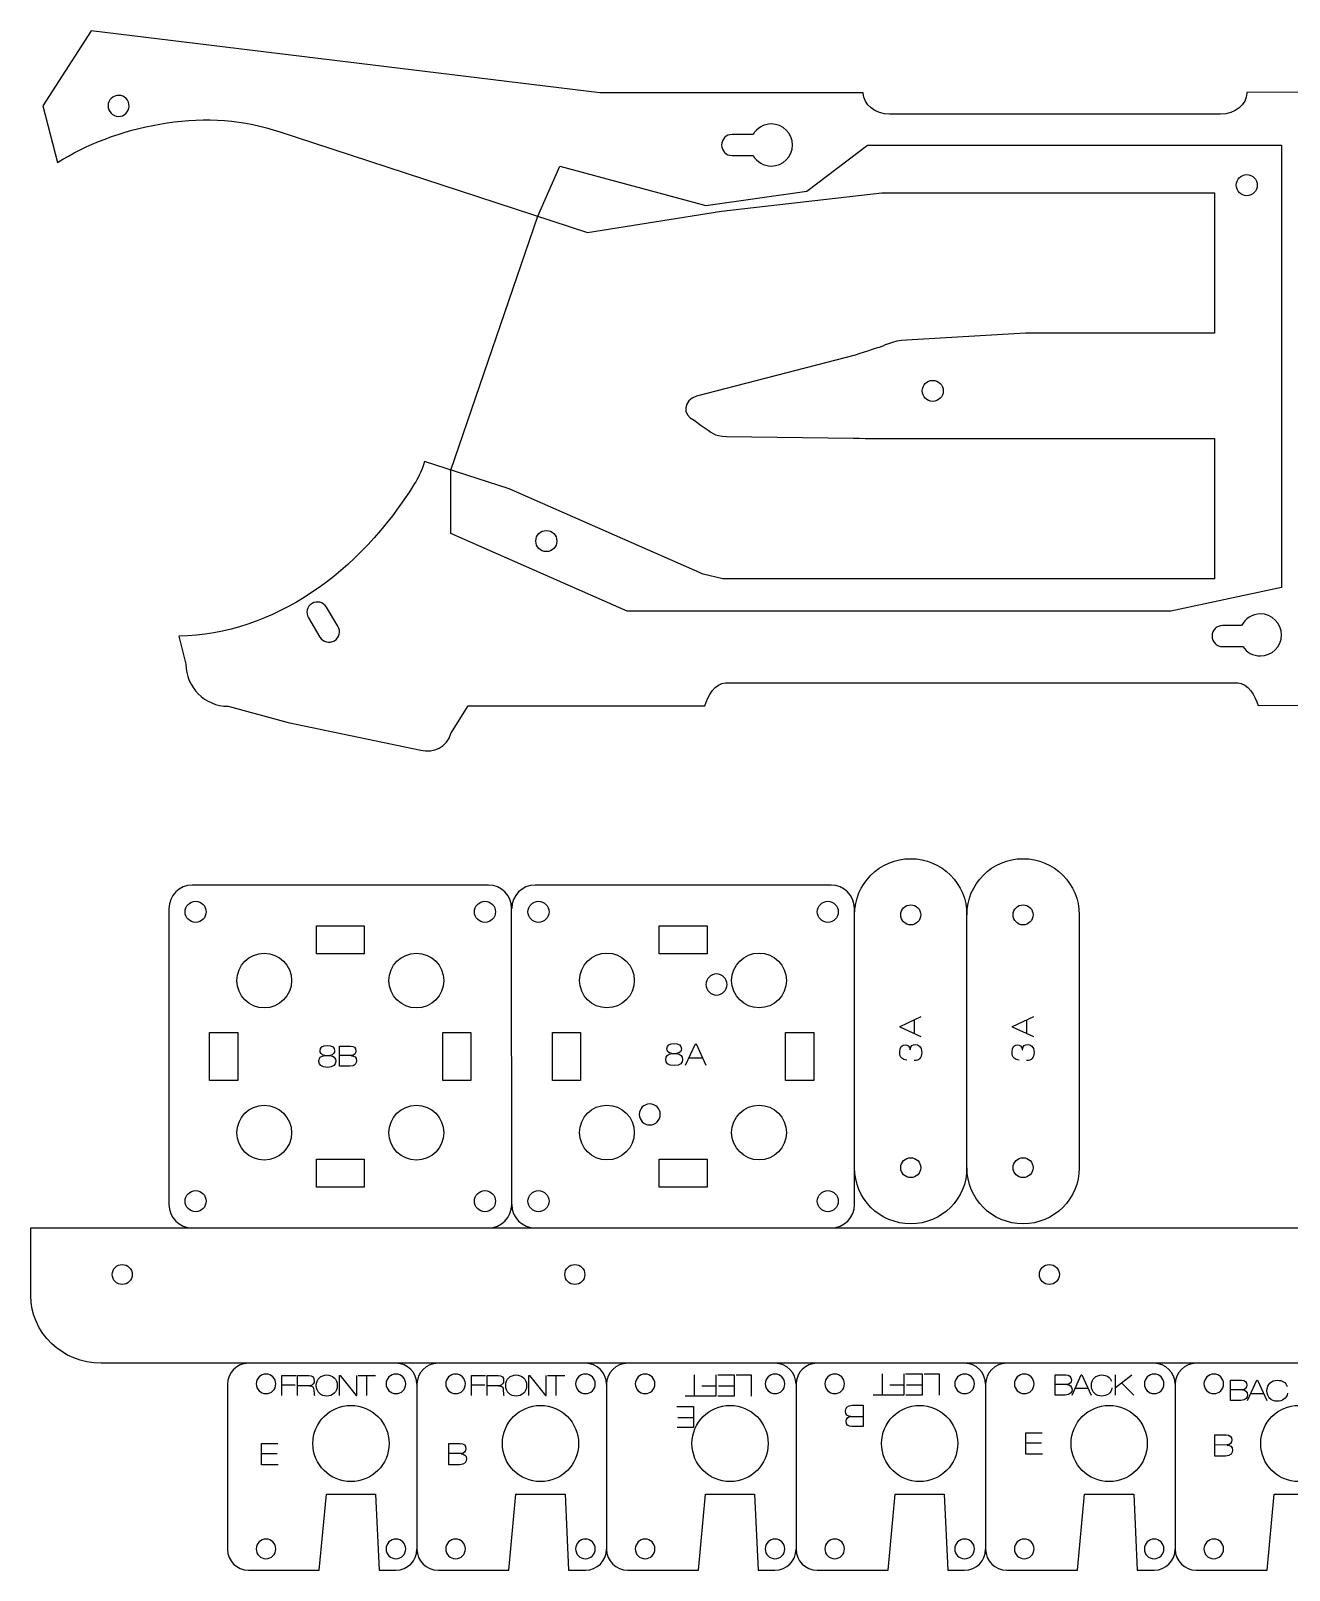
# Model space of a CAD drawing. Extents: x -1354 to 0, y -305 to 752.
# Drawn here: x -1249.3 to -1070.1, y 206.7 to 425.9 of the extents above; entities that cross this region are included whole.
import ezdxf

# ---------------------------------------------------------------- set-up
doc = ezdxf.new("R2010")
doc.units = 0
doc.layers.add('CUTS', color=1, linetype='Continuous', true_color=0xff0000)
doc.layers.add('TEXT', color=5, linetype='Continuous', true_color=0x0000ff)

msp = doc.modelspace()

# ---------------------------------------------------------------- linework, layer by layer
at = {"layer": 'CUTS', "color": 1, "true_color": 0xff0000}
for points in [[(-1130.75, 417.02), (-1130.75, 417.07), (-1168.25, 417.05), (-1240.7, 425.88), (-1247.58, 415.19), (-1245.51, 407.11)], [(-995.1, 417.16), (-1076.14, 417.11), (-1076.14, 417.02)], [(-1079.89, 414.02), (-1127, 414.02)], [(-1214.18, 411.57), (-1214.14, 411.57), (-1170.01, 397.15), (-1150.94, 400.2), (-1128.13, 402.83), (-1080.73, 402.83), (-1080.73, 382.83), (-1100.6, 382.83)], [(-1146.44, 411.12), (-1149.44, 411.12)], [(-1149.44, 408.12), (-1146.44, 408.12)], [(-1107.65, 382.83), (-1124.6, 381.83)], [(-1131.93, 379.68), (-1154.53, 373.88)], [(-1154.85, 370.43), (-1153.85, 369.67)], [(-1125.07, 367.83), (-1080.73, 367.84), (-1080.73, 347.84), (-1150.77, 347.84), (-1153.55, 348.52), (-1181.17, 360.64), (-1193.23, 364.55)], [(-1150.23, 368.13), (-1132.13, 367.86)], [(-1209.77, 342.28), (-1208.14, 339.55)], [(-1205.57, 341.1), (-1207.2, 343.82), (-1207.2, 343.82)], [(-1076.88, 341.2), (-1079.59, 341.2)], [(-1228.24, 339.69), (-1227.22, 335.7)], [(-1079.59, 338.2), (-1076.69, 338.2)], [(-1150.39, 333.05), (-1077.43, 333.05)], [(-1221.22, 329.7), (-1212.64, 327.38), (-1193.77, 323.47)], [(-1189.48, 325.8), (-1187.02, 329.75), (-1153.3, 329.77)], [(-1074.53, 329.82), (-995.1, 329.87)], [(-981.58, 303.15), (-981.58, 226.53), (-986.78, 226.52), (-987.88, 236.15), (-1236.13, 236.15), (-1239.31, 236.15)], [(-1184.15, 304.24), (-1226.33, 304.23)], [(-1135.33, 304.24), (-1177.5, 304.23)], [(-1229.64, 300.92), (-1229.63, 258.74)], [(-1180.82, 258.75), (-1180.83, 300.93)], [(-1132, 258.75), (-1132.01, 300.93)], [(-1208.63, 298.43), (-1201.83, 298.43), (-1201.83, 294.44), (-1208.63, 294.44), (-1208.63, 298.43), (-1208.63, 298.43)], [(-1159.81, 298.43), (-1153.01, 298.43), (-1153.01, 294.44), (-1159.81, 294.44), (-1159.81, 298.43), (-1159.81, 298.43)], [(-1116, 264), (-1116, 300)], [(-1100, 300), (-1100, 264), (-1100, 264)], [(-1223.84, 283.23), (-1219.84, 283.23), (-1219.84, 276.43), (-1223.84, 276.43), (-1223.84, 283.23), (-1223.84, 283.23)], [(-1186.63, 276.42), (-1190.63, 276.43), (-1190.63, 283.23), (-1186.63, 283.24), (-1186.63, 276.42), (-1186.63, 276.42)], [(-1175.01, 283.23), (-1171.01, 283.23), (-1171.01, 276.43), (-1175.01, 276.43), (-1175.01, 283.23), (-1175.01, 283.23)], [(-1141.81, 283.23), (-1137.81, 283.23), (-1137.81, 276.43), (-1141.81, 276.43), (-1141.81, 283.23), (-1141.81, 283.23)], [(-1208.63, 265.23), (-1201.83, 265.23), (-1201.83, 261.23), (-1208.63, 261.23), (-1208.63, 265.23), (-1208.63, 265.23)], [(-1159.82, 261.23), (-1159.81, 265.23), (-1153.01, 265.23), (-1153.01, 261.23), (-1159.82, 261.23), (-1159.82, 261.23)], [(-1249.31, 245.79), (-1249.31, 255.43), (-1037.93, 255.43)], [(-1221.31, 233.15), (-1221.31, 209.68)], [(-1194.32, 233.15), (-1194.32, 209.68)], [(-1167.32, 233.15), (-1167.32, 209.68)], [(-1140.33, 233.15), (-1140.33, 209.68)], [(-1113.33, 233.15), (-1113.33, 209.68)], [(-1086.34, 233.15), (-1086.34, 209.68)], [(-1218.32, 206.68), (-1208.22, 206.68), (-1207.22, 217.53), (-1200.22, 217.53), (-1200.22, 217.53), (-1199.72, 206.68), (-1197.32, 206.68)], [(-1191.32, 206.68), (-1181.22, 206.68), (-1180.22, 217.53), (-1173.22, 217.53), (-1173.22, 217.53), (-1172.72, 206.68), (-1170.32, 206.68)], [(-1164.32, 206.68), (-1154.23, 206.68), (-1153.23, 217.53), (-1146.23, 217.53), (-1145.73, 206.68), (-1143.33, 206.68)], [(-1137.33, 206.68), (-1127.23, 206.68), (-1126.23, 217.53), (-1119.23, 217.53), (-1119.23, 217.53), (-1118.73, 206.68), (-1116.33, 206.68)], [(-1110.33, 206.68), (-1100.23, 206.68), (-1099.23, 217.53), (-1092.23, 217.53), (-1092.23, 217.53), (-1091.73, 206.68), (-1089.34, 206.68)], [(-1083.34, 206.68), (-1073.24, 206.68), (-1072.24, 217.53), (-1065.24, 217.53), (-1065.24, 217.53), (-1064.74, 206.68), (-1062.34, 206.68)]]:
    msp.add_lwpolyline(points, dxfattribs=at)
for points in [[(-1237.36, 416.58), (-1238.13, 416.28), (-1238.51, 415.41), (-1238.21, 414.64)], [(-1235.42, 415.73), (-1235.72, 416.51), (-1236.59, 416.89), (-1237.36, 416.58)], [(-1127, 414.02), (-1129.07, 414.02), (-1130.75, 415.37), (-1130.75, 417.02)], [(-1076.14, 417.02), (-1076.14, 415.37), (-1077.82, 414.02), (-1079.89, 414.02)], [(-1245.51, 407.11), (-1237.45, 412.26), (-1224.9, 415.06), (-1214.79, 411.78)], [(-1238.21, 414.64), (-1237.9, 413.87), (-1237.04, 413.49), (-1236.26, 413.79)], [(-1236.26, 413.79), (-1235.49, 414.09), (-1235.11, 414.96), (-1235.42, 415.73)], [(-1143.84, 412.62), (-1144.95, 412.62), (-1145.92, 412.02), (-1146.44, 411.12)], [(-1140.84, 409.62), (-1140.84, 411.28), (-1142.19, 412.62), (-1143.84, 412.62)], [(-1214.79, 411.78), (-1214.59, 411.71), (-1214.38, 411.64), (-1214.18, 411.57)], [(-1149.44, 411.12), (-1150.27, 411.12), (-1150.94, 410.45), (-1150.94, 409.62)], [(-1150.94, 409.62), (-1150.94, 408.8), (-1150.27, 408.12), (-1149.44, 408.12)], [(-1146.44, 408.12), (-1145.92, 407.23), (-1144.95, 406.62), (-1143.84, 406.62)], [(-1143.84, 406.62), (-1142.19, 406.62), (-1140.84, 407.97), (-1140.84, 409.62)], [(-1077.64, 403.9), (-1077.64, 404.73), (-1076.97, 405.4), (-1076.14, 405.4)], [(-1076.14, 402.4), (-1076.97, 402.4), (-1077.64, 403.07), (-1077.64, 403.9)], [(-1076.14, 405.4), (-1075.31, 405.4), (-1074.64, 404.73), (-1074.64, 403.9)], [(-1074.64, 403.9), (-1074.64, 403.07), (-1075.31, 402.4), (-1076.14, 402.4)], [(-1124.6, 381.83), (-1126.54, 381.83), (-1128.23, 380.83), (-1128.36, 380.83)], [(-1100.6, 382.83), (-1102.54, 382.83), (-1105.71, 382.83), (-1107.65, 382.83)], [(-1128.36, 380.83), (-1128.49, 380.83), (-1130.1, 380.31), (-1131.93, 379.68)], [(-1122.36, 374.61), (-1122.36, 375.44), (-1121.69, 376.11), (-1120.86, 376.11)], [(-1120.86, 376.11), (-1120.03, 376.11), (-1119.36, 375.44), (-1119.36, 374.61)], [(-1154.53, 373.88), (-1156.37, 373.25), (-1156.61, 371.23), (-1154.85, 370.43)], [(-1120.86, 373.11), (-1121.69, 373.11), (-1122.36, 373.78), (-1122.36, 374.61)], [(-1119.36, 374.61), (-1119.36, 373.78), (-1120.03, 373.11), (-1120.86, 373.11)], [(-1153.85, 369.67), (-1152.16, 368.65), (-1152.17, 368.15), (-1150.23, 368.13)], [(-1132.13, 367.86), (-1130.19, 367.85), (-1127.01, 367.83), (-1125.07, 367.83)], [(-1193.23, 364.55), (-1193.82, 362.84), (-1194.22, 362.1), (-1194.65, 361.41)], [(-1194.65, 361.41), (-1202.51, 348.71), (-1214.7, 339.94), (-1228.24, 339.69)], [(-1177.39, 353.23), (-1177.39, 354.06), (-1176.72, 354.73), (-1175.89, 354.73)], [(-1175.89, 351.73), (-1176.72, 351.73), (-1177.39, 352.4), (-1177.39, 353.23)], [(-1175.89, 354.73), (-1175.07, 354.73), (-1174.39, 354.06), (-1174.39, 353.23)], [(-1174.39, 353.23), (-1174.39, 352.4), (-1175.07, 351.73), (-1175.89, 351.73)], [(-1209.26, 344.33), (-1209.97, 343.91), (-1210.2, 342.99), (-1209.77, 342.28)], [(-1207.2, 343.82), (-1207.63, 344.53), (-1208.55, 344.76), (-1209.26, 344.33)], [(-1074.2, 342.86), (-1075.37, 342.86), (-1076.39, 342.18), (-1076.88, 341.2)], [(-1071.2, 339.86), (-1071.2, 341.52), (-1072.54, 342.86), (-1074.2, 342.86)], [(-1206.08, 339.04), (-1205.37, 339.47), (-1205.14, 340.39), (-1205.57, 341.1)], [(-1079.59, 341.2), (-1080.42, 341.2), (-1081.09, 340.53), (-1081.09, 339.7)], [(-1074.2, 336.86), (-1072.54, 336.86), (-1071.2, 338.21), (-1071.2, 339.86)], [(-1208.14, 339.55), (-1207.71, 338.84), (-1206.79, 338.61), (-1206.08, 339.04)], [(-1081.09, 339.7), (-1081.09, 338.87), (-1080.42, 338.2), (-1079.59, 338.2)], [(-1076.69, 338.2), (-1076.16, 337.39), (-1075.24, 336.86), (-1074.2, 336.86)], [(-1227.22, 335.7), (-1227.22, 332.4), (-1224.52, 329.7), (-1221.22, 329.7)], [(-1153.3, 329.77), (-1152.98, 331.08), (-1151.8, 333.05), (-1150.39, 333.05)], [(-1077.43, 333.05), (-1076.04, 333.05), (-1074.87, 331.1), (-1074.53, 329.82)], [(-1193.77, 323.47), (-1191.94, 322.93), (-1190.02, 323.97), (-1189.48, 325.8)], [(-1132, 300), (-1132, 304.42), (-1128.42, 308), (-1124, 308)], [(-1124, 308), (-1119.58, 308), (-1116, 304.42), (-1116, 300)], [(-1116, 300), (-1116, 304.42), (-1112.42, 308), (-1108, 308)], [(-1108, 308), (-1103.58, 308), (-1100, 304.42), (-1100, 300)], [(-1226.33, 304.23), (-1228.15, 304.23), (-1229.64, 302.74), (-1229.64, 300.92)], [(-1180.83, 300.93), (-1180.83, 302.75), (-1182.32, 304.24), (-1184.15, 304.24)], [(-1177.5, 304.23), (-1179.33, 304.23), (-1180.82, 302.74), (-1180.82, 300.92)], [(-1132.01, 300.93), (-1132.01, 302.75), (-1133.5, 304.24), (-1135.33, 304.24)], [(-1227.34, 300.43), (-1227.34, 301.26), (-1226.66, 301.93), (-1225.84, 301.93)], [(-1225.84, 298.93), (-1226.66, 298.93), (-1227.34, 299.61), (-1227.34, 300.43)], [(-1225.84, 301.93), (-1225.01, 301.93), (-1224.34, 301.26), (-1224.34, 300.43)], [(-1224.34, 300.43), (-1224.34, 299.61), (-1225.01, 298.93), (-1225.84, 298.93)], [(-1186.13, 300.43), (-1186.13, 301.26), (-1185.46, 301.93), (-1184.63, 301.93)], [(-1184.63, 298.93), (-1185.46, 298.93), (-1186.13, 299.61), (-1186.13, 300.43)], [(-1184.63, 301.93), (-1183.8, 301.93), (-1183.13, 301.26), (-1183.13, 300.43)], [(-1183.13, 300.43), (-1183.13, 299.61), (-1183.8, 298.93), (-1184.63, 298.93)], [(-1178.51, 300.43), (-1178.51, 301.26), (-1177.84, 301.93), (-1177.01, 301.93)], [(-1177.01, 298.93), (-1177.84, 298.93), (-1178.51, 299.61), (-1178.51, 300.43)], [(-1177.01, 301.93), (-1176.19, 301.93), (-1175.51, 301.26), (-1175.51, 300.43)], [(-1175.51, 300.43), (-1175.51, 299.61), (-1176.19, 298.93), (-1177.01, 298.93)], [(-1137.31, 300.43), (-1137.31, 301.26), (-1136.63, 301.93), (-1135.81, 301.93)], [(-1135.81, 298.93), (-1136.63, 298.93), (-1137.31, 299.61), (-1137.31, 300.43)], [(-1135.81, 301.93), (-1134.98, 301.93), (-1134.31, 301.26), (-1134.31, 300.43)], [(-1134.31, 300.43), (-1134.31, 299.61), (-1134.98, 298.93), (-1135.81, 298.93)], [(-1125.42, 300), (-1125.42, 300.79), (-1124.79, 301.42), (-1124, 301.42)], [(-1124, 301.42), (-1123.21, 301.42), (-1122.57, 300.79), (-1122.57, 300)], [(-1109.42, 300), (-1109.42, 300.79), (-1108.79, 301.42), (-1108, 301.42)], [(-1108, 301.42), (-1107.21, 301.42), (-1106.58, 300.79), (-1106.58, 300)], [(-1124, 298.57), (-1124.79, 298.57), (-1125.42, 299.21), (-1125.42, 300)], [(-1122.57, 300), (-1122.57, 299.21), (-1123.21, 298.57), (-1124, 298.57)], [(-1108, 298.57), (-1108.79, 298.57), (-1109.42, 299.21), (-1109.42, 300)], [(-1106.58, 300), (-1106.58, 299.21), (-1107.21, 298.57), (-1108, 298.57)], [(-1219.96, 290.64), (-1219.96, 292.8), (-1218.22, 294.54), (-1216.06, 294.54)], [(-1216.06, 294.54), (-1213.91, 294.54), (-1212.16, 292.8), (-1212.16, 290.64)], [(-1198.3, 290.64), (-1198.3, 292.8), (-1196.56, 294.54), (-1194.4, 294.54)], [(-1194.4, 294.54), (-1192.25, 294.54), (-1190.5, 292.8), (-1190.5, 290.64)], [(-1171.16, 290.66), (-1171.16, 292.81), (-1169.41, 294.56), (-1167.26, 294.56)], [(-1167.26, 294.56), (-1165.1, 294.56), (-1163.36, 292.81), (-1163.36, 290.66)], [(-1149.5, 290.66), (-1149.5, 292.81), (-1147.75, 294.56), (-1145.6, 294.56)], [(-1145.6, 294.56), (-1143.45, 294.56), (-1141.7, 292.81), (-1141.7, 290.66)], [(-1151.66, 291.58), (-1152.49, 291.58), (-1153.16, 290.91), (-1153.16, 290.08)], [(-1150.16, 290.08), (-1150.16, 290.91), (-1150.83, 291.58), (-1151.66, 291.58)], [(-1216.06, 286.74), (-1218.22, 286.74), (-1219.96, 288.49), (-1219.96, 290.64)], [(-1212.16, 290.64), (-1212.16, 288.49), (-1213.91, 286.74), (-1216.06, 286.74)], [(-1194.4, 286.74), (-1196.56, 286.74), (-1198.3, 288.49), (-1198.3, 290.64)], [(-1190.5, 290.64), (-1190.5, 288.49), (-1192.25, 286.74), (-1194.4, 286.74)], [(-1167.26, 286.76), (-1169.41, 286.76), (-1171.16, 288.51), (-1171.16, 290.66)], [(-1163.36, 290.66), (-1163.36, 288.51), (-1165.1, 286.76), (-1167.26, 286.76)], [(-1153.16, 290.08), (-1153.16, 289.25), (-1152.49, 288.58), (-1151.66, 288.58)], [(-1151.66, 288.58), (-1150.83, 288.58), (-1150.16, 289.25), (-1150.16, 290.08)], [(-1145.6, 286.76), (-1147.75, 286.76), (-1149.5, 288.51), (-1149.5, 290.66)], [(-1141.7, 290.66), (-1141.7, 288.51), (-1143.45, 286.76), (-1145.6, 286.76)], [(-1219.96, 268.98), (-1219.96, 271.14), (-1218.22, 272.88), (-1216.06, 272.88)], [(-1216.06, 272.88), (-1213.91, 272.88), (-1212.16, 271.14), (-1212.16, 268.98)], [(-1198.3, 268.98), (-1198.3, 271.14), (-1196.56, 272.88), (-1194.4, 272.88)], [(-1194.4, 272.88), (-1192.25, 272.88), (-1190.5, 271.14), (-1190.5, 268.98)], [(-1171.16, 269), (-1171.16, 271.16), (-1169.41, 272.9), (-1167.26, 272.9)], [(-1167.26, 272.9), (-1165.1, 272.9), (-1163.36, 271.16), (-1163.36, 269)], [(-1161.16, 273.08), (-1161.99, 273.08), (-1162.66, 272.41), (-1162.66, 271.58)], [(-1159.66, 271.58), (-1159.66, 272.41), (-1160.33, 273.08), (-1161.16, 273.08)], [(-1149.5, 269), (-1149.5, 271.16), (-1147.75, 272.9), (-1145.6, 272.9)], [(-1145.6, 272.9), (-1143.45, 272.9), (-1141.7, 271.16), (-1141.7, 269)], [(-1162.66, 271.58), (-1162.66, 270.75), (-1161.99, 270.08), (-1161.16, 270.08)], [(-1161.16, 270.08), (-1160.33, 270.08), (-1159.66, 270.75), (-1159.66, 271.58)], [(-1216.06, 265.08), (-1218.22, 265.08), (-1219.96, 266.83), (-1219.96, 268.98)], [(-1212.16, 268.98), (-1212.16, 266.83), (-1213.91, 265.08), (-1216.06, 265.08)], [(-1194.4, 265.08), (-1196.56, 265.08), (-1198.3, 266.83), (-1198.3, 268.98)], [(-1190.5, 268.98), (-1190.5, 266.83), (-1192.25, 265.08), (-1194.4, 265.08)], [(-1167.26, 265.1), (-1169.41, 265.1), (-1171.16, 266.85), (-1171.16, 269)], [(-1163.36, 269), (-1163.36, 266.85), (-1165.1, 265.1), (-1167.26, 265.1)], [(-1145.6, 265.1), (-1147.75, 265.1), (-1149.5, 266.85), (-1149.5, 269)], [(-1141.7, 269), (-1141.7, 266.85), (-1143.45, 265.1), (-1145.6, 265.1)], [(-1125.42, 264), (-1125.42, 264.79), (-1124.79, 265.42), (-1124, 265.42)], [(-1124, 265.42), (-1123.21, 265.42), (-1122.57, 264.79), (-1122.57, 264)], [(-1109.42, 264), (-1109.42, 264.79), (-1108.79, 265.42), (-1108, 265.42)], [(-1108, 265.42), (-1107.21, 265.42), (-1106.58, 264.79), (-1106.58, 264)], [(-1124, 256), (-1128.42, 256), (-1132, 259.58), (-1132, 264)], [(-1124, 262.58), (-1124.79, 262.58), (-1125.42, 263.21), (-1125.42, 264)], [(-1122.57, 264), (-1122.57, 263.21), (-1123.21, 262.58), (-1124, 262.58)], [(-1116, 264), (-1116, 259.58), (-1119.58, 256), (-1124, 256)], [(-1108, 256), (-1112.42, 256), (-1116, 259.58), (-1116, 264)], [(-1108, 262.58), (-1108.79, 262.58), (-1109.42, 263.21), (-1109.42, 264)], [(-1106.58, 264), (-1106.58, 263.21), (-1107.21, 262.58), (-1108, 262.58)], [(-1100, 264), (-1100, 259.58), (-1103.58, 256), (-1108, 256)], [(-1229.63, 258.74), (-1229.63, 256.91), (-1228.14, 255.42), (-1226.32, 255.42)], [(-1227.34, 259.23), (-1227.34, 260.06), (-1226.66, 260.73), (-1225.84, 260.73)], [(-1225.84, 257.73), (-1226.66, 257.73), (-1227.34, 258.4), (-1227.34, 259.23)], [(-1225.84, 260.73), (-1225.01, 260.73), (-1224.34, 260.06), (-1224.34, 259.23)], [(-1224.34, 259.23), (-1224.34, 258.4), (-1225.01, 257.73), (-1225.84, 257.73)], [(-1186.13, 259.23), (-1186.13, 260.06), (-1185.46, 260.73), (-1184.63, 260.73)], [(-1184.63, 257.73), (-1185.46, 257.73), (-1186.13, 258.4), (-1186.13, 259.23)], [(-1184.63, 260.73), (-1183.8, 260.73), (-1183.13, 260.06), (-1183.13, 259.23)], [(-1183.13, 259.23), (-1183.13, 258.4), (-1183.8, 257.73), (-1184.63, 257.73)], [(-1184.14, 255.43), (-1182.31, 255.43), (-1180.82, 256.92), (-1180.82, 258.75)], [(-1180.81, 258.74), (-1180.81, 256.91), (-1179.32, 255.42), (-1177.5, 255.42)], [(-1178.51, 259.23), (-1178.51, 260.06), (-1177.84, 260.73), (-1177.01, 260.73)], [(-1177.01, 257.73), (-1177.84, 257.73), (-1178.51, 258.4), (-1178.51, 259.23)], [(-1177.01, 260.73), (-1176.19, 260.73), (-1175.51, 260.06), (-1175.51, 259.23)], [(-1175.51, 259.23), (-1175.51, 258.4), (-1176.19, 257.73), (-1177.01, 257.73)], [(-1137.31, 259.23), (-1137.31, 260.06), (-1136.63, 260.73), (-1135.81, 260.73)], [(-1135.81, 257.73), (-1136.63, 257.73), (-1137.31, 258.4), (-1137.31, 259.23)], [(-1135.81, 260.73), (-1134.98, 260.73), (-1134.31, 260.06), (-1134.31, 259.23)], [(-1134.31, 259.23), (-1134.31, 258.4), (-1134.98, 257.73), (-1135.81, 257.73)], [(-1135.32, 255.43), (-1133.49, 255.43), (-1132, 256.92), (-1132, 258.75)], [(-1237.71, 248.79), (-1237.71, 249.57), (-1237.07, 250.21), (-1236.29, 250.21)], [(-1236.29, 250.21), (-1235.5, 250.21), (-1234.86, 249.57), (-1234.86, 248.79)], [(-1173.26, 248.79), (-1173.26, 249.57), (-1172.62, 250.21), (-1171.84, 250.21)], [(-1171.84, 250.21), (-1171.05, 250.21), (-1170.41, 249.57), (-1170.41, 248.79)], [(-1105.68, 248.79), (-1105.68, 249.57), (-1105.05, 250.21), (-1104.26, 250.21)], [(-1104.26, 250.21), (-1103.47, 250.21), (-1102.83, 249.57), (-1102.83, 248.79)], [(-1236.29, 247.36), (-1237.07, 247.36), (-1237.71, 248), (-1237.71, 248.79)], [(-1234.86, 248.79), (-1234.86, 248), (-1235.5, 247.36), (-1236.29, 247.36)], [(-1171.84, 247.36), (-1172.62, 247.36), (-1173.26, 248), (-1173.26, 248.79)], [(-1170.41, 248.79), (-1170.41, 248), (-1171.05, 247.36), (-1171.84, 247.36)], [(-1104.26, 247.36), (-1105.05, 247.36), (-1105.68, 248), (-1105.68, 248.79)], [(-1102.83, 248.79), (-1102.83, 248), (-1103.47, 247.36), (-1104.26, 247.36)], [(-1239.31, 236.15), (-1244.81, 236.15), (-1249.31, 240.49), (-1249.31, 245.79)], [(-1218.32, 236.15), (-1219.97, 236.15), (-1221.31, 234.8), (-1221.31, 233.15)], [(-1215.81, 234.62), (-1216.58, 234.62), (-1217.21, 233.99), (-1217.22, 233.22)], [(-1214.42, 233.21), (-1214.41, 233.99), (-1215.04, 234.61), (-1215.81, 234.62)], [(-1197.31, 234.62), (-1198.09, 234.62), (-1198.72, 233.99), (-1198.72, 233.22)], [(-1194.32, 233.15), (-1194.32, 234.8), (-1195.66, 236.15), (-1197.32, 236.15)], [(-1195.92, 233.21), (-1195.92, 233.99), (-1196.54, 234.61), (-1197.31, 234.62)], [(-1191.32, 236.15), (-1192.98, 236.15), (-1194.32, 234.8), (-1194.32, 233.15)], [(-1188.82, 234.62), (-1189.59, 234.62), (-1190.22, 233.99), (-1190.22, 233.22)], [(-1187.42, 233.21), (-1187.42, 233.99), (-1188.04, 234.61), (-1188.82, 234.62)], [(-1170.32, 234.62), (-1171.09, 234.62), (-1171.72, 233.99), (-1171.72, 233.22)], [(-1167.32, 233.15), (-1167.32, 234.8), (-1168.67, 236.15), (-1170.32, 236.15)], [(-1168.92, 233.21), (-1168.92, 233.99), (-1169.54, 234.61), (-1170.32, 234.62)], [(-1164.32, 236.15), (-1165.98, 236.15), (-1167.32, 234.8), (-1167.32, 233.15)], [(-1161.82, 234.62), (-1162.59, 234.62), (-1163.22, 233.99), (-1163.22, 233.22)], [(-1160.42, 233.21), (-1160.42, 233.99), (-1161.04, 234.61), (-1161.82, 234.62)], [(-1143.32, 234.62), (-1144.09, 234.62), (-1144.72, 233.99), (-1144.73, 233.22)], [(-1140.33, 233.15), (-1140.33, 234.8), (-1141.67, 236.15), (-1143.33, 236.15)], [(-1141.93, 233.21), (-1141.92, 233.99), (-1142.55, 234.61), (-1143.32, 234.62)], [(-1137.33, 236.15), (-1138.98, 236.15), (-1140.33, 234.8), (-1140.33, 233.15)], [(-1134.82, 234.62), (-1135.59, 234.62), (-1136.22, 233.99), (-1136.23, 233.22)], [(-1133.43, 233.21), (-1133.42, 233.99), (-1134.05, 234.61), (-1134.82, 234.62)], [(-1116.32, 234.62), (-1117.1, 234.62), (-1117.73, 233.99), (-1117.73, 233.22)], [(-1113.33, 233.15), (-1113.33, 234.8), (-1114.67, 236.15), (-1116.33, 236.15)], [(-1114.93, 233.21), (-1114.92, 233.99), (-1115.55, 234.61), (-1116.32, 234.62)], [(-1110.33, 236.15), (-1111.99, 236.15), (-1113.33, 234.8), (-1113.33, 233.15)], [(-1107.83, 234.62), (-1108.6, 234.62), (-1109.23, 233.99), (-1109.23, 233.22)], [(-1106.43, 233.21), (-1106.43, 233.99), (-1107.05, 234.61), (-1107.83, 234.62)], [(-1089.33, 234.62), (-1090.1, 234.62), (-1090.73, 233.99), (-1090.73, 233.22)], [(-1086.34, 233.15), (-1086.34, 234.8), (-1087.68, 236.15), (-1089.34, 236.15)], [(-1087.93, 233.21), (-1087.93, 233.99), (-1088.55, 234.61), (-1089.33, 234.62)], [(-1083.34, 236.15), (-1084.99, 236.15), (-1086.34, 234.8), (-1086.34, 233.15)], [(-1080.83, 234.62), (-1081.6, 234.62), (-1082.23, 233.99), (-1082.24, 233.22)], [(-1079.44, 233.21), (-1079.43, 233.99), (-1080.06, 234.61), (-1080.83, 234.62)], [(-1217.22, 233.22), (-1217.22, 232.45), (-1216.59, 231.82), (-1215.82, 231.82)], [(-1215.82, 231.82), (-1215.05, 231.81), (-1214.42, 232.44), (-1214.42, 233.21)], [(-1198.72, 233.22), (-1198.72, 232.45), (-1198.1, 231.82), (-1197.32, 231.82)], [(-1197.32, 231.82), (-1196.55, 231.81), (-1195.92, 232.44), (-1195.92, 233.21)], [(-1190.22, 233.22), (-1190.22, 232.45), (-1189.6, 231.82), (-1188.82, 231.82)], [(-1188.82, 231.82), (-1188.05, 231.81), (-1187.42, 232.44), (-1187.42, 233.21)], [(-1171.72, 233.22), (-1171.73, 232.45), (-1171.1, 231.82), (-1170.33, 231.82)], [(-1170.33, 231.82), (-1169.55, 231.81), (-1168.92, 232.44), (-1168.92, 233.21)], [(-1163.22, 233.22), (-1163.23, 232.45), (-1162.6, 231.82), (-1161.83, 231.82)], [(-1161.83, 231.82), (-1161.05, 231.81), (-1160.42, 232.44), (-1160.42, 233.21)], [(-1144.73, 233.22), (-1144.73, 232.45), (-1144.1, 231.82), (-1143.33, 231.82)], [(-1143.33, 231.82), (-1142.56, 231.81), (-1141.93, 232.44), (-1141.93, 233.21)], [(-1136.23, 233.22), (-1136.23, 232.45), (-1135.6, 231.82), (-1134.83, 231.82)], [(-1134.83, 231.82), (-1134.06, 231.81), (-1133.43, 232.44), (-1133.43, 233.21)], [(-1117.73, 233.22), (-1117.73, 232.45), (-1117.11, 231.82), (-1116.33, 231.82)], [(-1116.33, 231.82), (-1115.56, 231.81), (-1114.93, 232.44), (-1114.93, 233.21)], [(-1109.23, 233.22), (-1109.24, 232.45), (-1108.61, 231.82), (-1107.84, 231.82)], [(-1107.84, 231.82), (-1107.06, 231.81), (-1106.43, 232.44), (-1106.43, 233.21)], [(-1090.73, 233.22), (-1090.73, 232.45), (-1090.11, 231.82), (-1089.34, 231.82)], [(-1089.34, 231.82), (-1088.56, 231.81), (-1087.93, 232.44), (-1087.93, 233.21)], [(-1082.24, 233.22), (-1082.24, 232.45), (-1081.61, 231.82), (-1080.84, 231.82)], [(-1080.84, 231.82), (-1080.07, 231.81), (-1079.44, 232.44), (-1079.44, 233.21)], [(-1209.14, 224.72), (-1209.14, 227.71), (-1206.71, 230.14), (-1203.72, 230.14)], [(-1203.72, 230.14), (-1200.72, 230.14), (-1198.29, 227.71), (-1198.29, 224.72)], [(-1182.15, 224.72), (-1182.15, 227.71), (-1179.72, 230.14), (-1176.72, 230.14)], [(-1176.72, 230.14), (-1173.72, 230.14), (-1171.3, 227.71), (-1171.3, 224.72)], [(-1155.15, 224.72), (-1155.15, 227.71), (-1152.72, 230.14), (-1149.72, 230.14)], [(-1149.72, 230.14), (-1146.73, 230.14), (-1144.3, 227.71), (-1144.3, 224.72)], [(-1128.15, 224.72), (-1128.15, 227.71), (-1125.72, 230.14), (-1122.73, 230.14)], [(-1122.73, 230.14), (-1119.73, 230.14), (-1117.3, 227.71), (-1117.3, 224.72)], [(-1101.16, 224.72), (-1101.16, 227.71), (-1098.73, 230.14), (-1095.73, 230.14)], [(-1095.73, 230.14), (-1092.74, 230.14), (-1090.31, 227.71), (-1090.31, 224.72)], [(-1074.16, 224.72), (-1074.16, 227.71), (-1071.73, 230.14), (-1068.74, 230.14)], [(-1203.72, 219.29), (-1206.71, 219.29), (-1209.14, 221.72), (-1209.14, 224.72)], [(-1198.29, 224.72), (-1198.29, 221.72), (-1200.72, 219.29), (-1203.72, 219.29)], [(-1176.72, 219.29), (-1179.72, 219.29), (-1182.15, 221.72), (-1182.15, 224.72)], [(-1171.3, 224.72), (-1171.3, 221.72), (-1173.72, 219.29), (-1176.72, 219.29)], [(-1149.72, 219.29), (-1152.72, 219.29), (-1155.15, 221.72), (-1155.15, 224.72)], [(-1144.3, 224.72), (-1144.3, 221.72), (-1146.73, 219.29), (-1149.72, 219.29)], [(-1122.73, 219.29), (-1125.72, 219.29), (-1128.15, 221.72), (-1128.15, 224.72)], [(-1117.3, 224.72), (-1117.3, 221.72), (-1119.73, 219.29), (-1122.73, 219.29)], [(-1095.73, 219.29), (-1098.73, 219.29), (-1101.16, 221.72), (-1101.16, 224.72)], [(-1090.31, 224.72), (-1090.31, 221.72), (-1092.74, 219.29), (-1095.73, 219.29)], [(-1068.74, 219.29), (-1071.73, 219.29), (-1074.16, 221.72), (-1074.16, 224.72)], [(-1215.81, 211.11), (-1216.58, 211.12), (-1217.21, 210.49), (-1217.22, 209.72)], [(-1214.42, 209.71), (-1214.41, 210.48), (-1215.04, 211.11), (-1215.81, 211.11)], [(-1197.31, 211.12), (-1198.09, 211.12), (-1198.72, 210.49), (-1198.72, 209.72)], [(-1195.92, 209.71), (-1195.92, 210.49), (-1196.54, 211.11), (-1197.31, 211.12)], [(-1188.81, 211.11), (-1189.59, 211.12), (-1190.22, 210.49), (-1190.22, 209.72)], [(-1187.42, 209.71), (-1187.42, 210.48), (-1188.04, 211.11), (-1188.81, 211.11)], [(-1170.32, 211.12), (-1171.09, 211.12), (-1171.72, 210.49), (-1171.72, 209.72)], [(-1168.92, 209.71), (-1168.92, 210.49), (-1169.54, 211.11), (-1170.32, 211.12)], [(-1161.82, 211.11), (-1162.59, 211.12), (-1163.22, 210.49), (-1163.22, 209.72)], [(-1160.42, 209.71), (-1160.42, 210.48), (-1161.04, 211.11), (-1161.82, 211.11)], [(-1143.32, 211.12), (-1144.09, 211.12), (-1144.72, 210.49), (-1144.73, 209.72)], [(-1141.93, 209.71), (-1141.92, 210.49), (-1142.55, 211.11), (-1143.32, 211.12)], [(-1134.82, 211.11), (-1135.59, 211.12), (-1136.22, 210.49), (-1136.23, 209.72)], [(-1133.43, 209.71), (-1133.42, 210.48), (-1134.05, 211.11), (-1134.82, 211.11)], [(-1116.32, 211.12), (-1117.1, 211.12), (-1117.73, 210.49), (-1117.73, 209.72)], [(-1114.93, 209.71), (-1114.92, 210.49), (-1115.55, 211.11), (-1116.32, 211.12)], [(-1107.83, 211.11), (-1108.6, 211.12), (-1109.23, 210.49), (-1109.23, 209.72)], [(-1106.43, 209.71), (-1106.43, 210.48), (-1107.05, 211.11), (-1107.83, 211.11)], [(-1089.33, 211.12), (-1090.1, 211.12), (-1090.73, 210.49), (-1090.73, 209.72)], [(-1087.94, 209.71), (-1087.93, 210.49), (-1088.56, 211.11), (-1089.33, 211.12)], [(-1080.83, 211.11), (-1081.6, 211.12), (-1082.23, 210.49), (-1082.24, 209.72)], [(-1079.44, 209.71), (-1079.43, 210.48), (-1080.06, 211.11), (-1080.83, 211.11)], [(-1221.31, 209.68), (-1221.31, 208.02), (-1219.97, 206.68), (-1218.32, 206.68)], [(-1217.22, 209.72), (-1217.22, 208.95), (-1216.59, 208.32), (-1215.82, 208.32)], [(-1215.82, 208.32), (-1215.05, 208.31), (-1214.42, 208.94), (-1214.42, 209.71)], [(-1198.72, 209.72), (-1198.72, 208.95), (-1198.1, 208.32), (-1197.32, 208.32)], [(-1197.32, 208.32), (-1196.55, 208.31), (-1195.92, 208.94), (-1195.92, 209.71)], [(-1197.32, 206.68), (-1195.66, 206.68), (-1194.32, 208.02), (-1194.32, 209.68)], [(-1194.32, 209.68), (-1194.32, 208.02), (-1192.98, 206.68), (-1191.32, 206.68)], [(-1190.22, 209.72), (-1190.22, 208.95), (-1189.6, 208.32), (-1188.82, 208.32)], [(-1188.82, 208.32), (-1188.05, 208.31), (-1187.42, 208.94), (-1187.42, 209.71)], [(-1171.72, 209.72), (-1171.73, 208.95), (-1171.1, 208.32), (-1170.33, 208.32)], [(-1170.33, 208.32), (-1169.55, 208.31), (-1168.93, 208.94), (-1168.92, 209.71)], [(-1170.32, 206.68), (-1168.67, 206.68), (-1167.32, 208.02), (-1167.32, 209.68)], [(-1167.32, 209.68), (-1167.32, 208.02), (-1165.98, 206.68), (-1164.32, 206.68)], [(-1163.22, 209.72), (-1163.23, 208.95), (-1162.6, 208.32), (-1161.83, 208.32)], [(-1161.83, 208.32), (-1161.05, 208.31), (-1160.43, 208.94), (-1160.42, 209.71)], [(-1144.73, 209.72), (-1144.73, 208.95), (-1144.1, 208.32), (-1143.33, 208.32)], [(-1143.33, 208.32), (-1142.56, 208.31), (-1141.93, 208.94), (-1141.93, 209.71)], [(-1143.33, 206.68), (-1141.67, 206.68), (-1140.33, 208.02), (-1140.33, 209.68)], [(-1140.33, 209.68), (-1140.33, 208.02), (-1138.98, 206.68), (-1137.33, 206.68)], [(-1136.23, 209.72), (-1136.23, 208.95), (-1135.6, 208.32), (-1134.83, 208.32)], [(-1134.83, 208.32), (-1134.06, 208.31), (-1133.43, 208.94), (-1133.43, 209.71)], [(-1117.73, 209.72), (-1117.73, 208.95), (-1117.11, 208.32), (-1116.33, 208.32)], [(-1116.33, 208.32), (-1115.56, 208.31), (-1114.93, 208.94), (-1114.93, 209.71)], [(-1116.33, 206.68), (-1114.67, 206.68), (-1113.33, 208.02), (-1113.33, 209.68)], [(-1113.33, 209.68), (-1113.33, 208.02), (-1111.99, 206.68), (-1110.33, 206.68)], [(-1109.23, 209.72), (-1109.24, 208.95), (-1108.61, 208.32), (-1107.84, 208.32)], [(-1107.84, 208.32), (-1107.06, 208.31), (-1106.44, 208.94), (-1106.43, 209.71)], [(-1090.73, 209.72), (-1090.74, 208.95), (-1090.11, 208.32), (-1089.34, 208.32)], [(-1089.34, 208.32), (-1088.57, 208.31), (-1087.94, 208.94), (-1087.94, 209.71)], [(-1089.34, 206.68), (-1087.68, 206.68), (-1086.34, 208.02), (-1086.34, 209.68)], [(-1086.34, 209.68), (-1086.34, 208.02), (-1084.99, 206.68), (-1083.34, 206.68)], [(-1082.24, 209.72), (-1082.24, 208.95), (-1081.61, 208.32), (-1080.84, 208.32)], [(-1080.84, 208.32), (-1080.07, 208.31), (-1079.44, 208.94), (-1079.44, 209.71)]]:
    msp.add_open_spline(points, degree=3, dxfattribs=at)
at = {"layer": 'TEXT', "color": 5, "true_color": 0x0000ff}
for points in [[(-1173.97, 406.62), (-1153.17, 401.02), (-1138.78, 403.05), (-1130.14, 409.62), (-1071.2, 409.62), (-1071.2, 346.62), (-1086.94, 343.26), (-1164.37, 343.26), (-1189.49, 354.3), (-1189.49, 363.33), (-1177.11, 399.47), (-1173.97, 406.62)], [(-1122.49, 282.62), (-1125.51, 284.01), (-1125.51, 284.12), (-1122.49, 285.51)], [(-1123.49, 285.05), (-1123.49, 283.07)], [(-1106.49, 282.62), (-1109.51, 284.01), (-1109.51, 284.12), (-1106.49, 285.51)], [(-1107.49, 285.05), (-1107.49, 283.07)], [(-1205.33, 281.32), (-1203.77, 281.32)], [(-1203.87, 278.44), (-1205.33, 278.44), (-1205.33, 281.32), (-1205.33, 281.32)], [(-1156.05, 278.6), (-1154.66, 281.62), (-1154.55, 281.62), (-1153.16, 278.6)], [(-1124.1, 280.78), (-1124.1, 280.78)], [(-1108.11, 280.78), (-1108.1, 280.78)], [(-1207.43, 279.98), (-1207.43, 279.99)], [(-1207.43, 279.98), (-1206.74, 279.98)], [(-1206.74, 279.99), (-1206.74, 279.98)], [(-1203.63, 279.95), (-1205.33, 279.95)], [(-1203.63, 279.95), (-1203.63, 279.94)], [(-1158.03, 280.26), (-1158.03, 280.27)], [(-1158.03, 280.26), (-1157.35, 280.26)], [(-1157.35, 280.27), (-1157.35, 280.26)], [(-1153.62, 279.6), (-1155.59, 279.6)], [(-1128.07, 234.63), (-1128.07, 231.63)], [(-1124.99, 234.63), (-1124.99, 231.63), (-1127.1, 231.63)], [(-1124.73, 234.63), (-1122.37, 234.63), (-1122.37, 231.63), (-1124.7, 231.63)], [(-1122.08, 234.63), (-1119.97, 234.63), (-1119.97, 231.63)], [(-1213.54, 231.54), (-1213.54, 234.42), (-1211.52, 234.42)], [(-1213.54, 233.08), (-1211.64, 233.08)], [(-1211.31, 231.54), (-1211.31, 234.42), (-1209.73, 234.42)], [(-1209.62, 232.94), (-1211.31, 232.93)], [(-1209.62, 232.95), (-1209.62, 232.94)], [(-1205.33, 231.54), (-1205.33, 234.42), (-1205.23, 234.42), (-1202.97, 231.54), (-1202.87, 231.54), (-1202.87, 234.42)], [(-1202.71, 234.42), (-1200.23, 234.42)], [(-1201.46, 231.54), (-1201.46, 234.42)], [(-1186.57, 231.54), (-1186.57, 234.42), (-1184.56, 234.42)], [(-1186.57, 233.08), (-1184.67, 233.08)], [(-1184.34, 231.54), (-1184.34, 234.42), (-1182.76, 234.42)], [(-1182.66, 232.94), (-1184.34, 232.93)], [(-1182.65, 232.95), (-1182.66, 232.94)], [(-1178.37, 231.54), (-1178.37, 234.42), (-1178.27, 234.42), (-1176, 231.54), (-1175.91, 231.54), (-1175.91, 234.42)], [(-1175.74, 234.42), (-1173.27, 234.42)], [(-1174.5, 231.54), (-1174.5, 234.42)], [(-1154.83, 234.48), (-1154.83, 231.48)], [(-1151.75, 234.48), (-1151.75, 231.48), (-1153.86, 231.48)], [(-1151.75, 232.88), (-1153.73, 232.88)], [(-1151.49, 234.48), (-1149.13, 234.48), (-1149.13, 231.48), (-1151.46, 231.48)], [(-1149.13, 232.88), (-1151.37, 232.88)], [(-1148.84, 234.48), (-1146.73, 234.48), (-1146.73, 231.48)], [(-1124.99, 233.03), (-1126.98, 233.03)], [(-1122.37, 233.03), (-1124.61, 233.03)], [(-1103.45, 234.48), (-1101.89, 234.48)], [(-1102, 231.61), (-1103.45, 231.61), (-1103.45, 234.48), (-1103.45, 234.48)], [(-1101.75, 233.11), (-1103.45, 233.12)], [(-1101.75, 233.11), (-1101.75, 233.11)], [(-1101.03, 231.61), (-1099.71, 234.48), (-1099.61, 234.48), (-1098.29, 231.61)], [(-1098.72, 232.56), (-1100.6, 232.56)], [(-1094.85, 232.68), (-1092.49, 234.48)], [(-1094.85, 231.61), (-1094.85, 234.48)], [(-1093.98, 233.34), (-1092.22, 231.61)], [(-1078.45, 233.73), (-1076.89, 233.73)], [(-1077, 230.86), (-1078.45, 230.86), (-1078.45, 233.73), (-1078.45, 233.73)], [(-1076.76, 232.36), (-1078.45, 232.37)], [(-1076.76, 232.37), (-1076.76, 232.36)], [(-1076.03, 230.86), (-1074.71, 233.73), (-1074.61, 233.73), (-1073.29, 230.86)], [(-1153.53, 231.48), (-1156.12, 231.48)], [(-1126.77, 231.63), (-1129.36, 231.63)], [(-1073.73, 231.81), (-1075.6, 231.81)], [(-1157.3, 230.01), (-1154.93, 230.01), (-1154.93, 226.99), (-1157.28, 226.99)], [(-1154.93, 228.39), (-1157.18, 228.39)], [(-1132.54, 228.58), (-1130.76, 228.57)], [(-1132.54, 228.57), (-1132.54, 228.58)], [(-1132.29, 230.16), (-1130.76, 230.16), (-1130.76, 227.14), (-1130.76, 227.14)], [(-1130.76, 227.14), (-1132.4, 227.14)], [(-1105.24, 223.21), (-1107.62, 223.21), (-1107.62, 226.23), (-1105.27, 226.23)], [(-1080.71, 225.95), (-1079.07, 225.95)], [(-1079.18, 222.93), (-1080.71, 222.93), (-1080.71, 225.95), (-1080.71, 225.95)], [(-1214.1, 221.69), (-1216.47, 221.69), (-1216.47, 224.72), (-1214.12, 224.72)], [(-1189.79, 224.72), (-1188.15, 224.72)], [(-1188.26, 221.69), (-1189.79, 221.69), (-1189.79, 224.72), (-1189.79, 224.72)], [(-1107.62, 224.82), (-1105.37, 224.82)], [(-1078.92, 224.51), (-1080.71, 224.52)], [(-1078.92, 224.52), (-1078.92, 224.51)], [(-1216.47, 223.31), (-1214.22, 223.31)], [(-1188.01, 223.28), (-1189.79, 223.28)], [(-1188.01, 223.28), (-1188.01, 223.27)]]:
    msp.add_lwpolyline(points, dxfattribs=at)
for points in [[(-1208.12, 280.64), (-1208.12, 281.14), (-1207.75, 281.39), (-1207.08, 281.39)], [(-1207.43, 279.99), (-1207.96, 280.03), (-1208.12, 280.4), (-1208.12, 280.64)], [(-1207.08, 281.39), (-1206.42, 281.39), (-1206.05, 281.14), (-1206.05, 280.64)], [(-1206.05, 280.64), (-1206.05, 280.4), (-1206.2, 280.03), (-1206.74, 279.99)], [(-1203.77, 281.32), (-1203.31, 281.32), (-1203, 281.07), (-1203, 280.6)], [(-1203, 280.6), (-1203, 280.27), (-1203.29, 279.94), (-1203.63, 279.95)], [(-1158.72, 280.92), (-1158.72, 281.41), (-1158.36, 281.67), (-1157.69, 281.67)], [(-1158.03, 280.27), (-1158.57, 280.31), (-1158.72, 280.67), (-1158.72, 280.92)], [(-1157.69, 281.67), (-1157.02, 281.67), (-1156.65, 281.41), (-1156.65, 280.92)], [(-1156.65, 280.92), (-1156.65, 280.67), (-1156.81, 280.31), (-1157.35, 280.27)], [(-1125.56, 280.46), (-1125.56, 281.17), (-1125.24, 281.48), (-1124.77, 281.48)], [(-1124.77, 281.48), (-1124.48, 281.48), (-1124.16, 281.31), (-1124.1, 280.78)], [(-1124.1, 280.78), (-1124.03, 281.35), (-1123.7, 281.55), (-1123.3, 281.55)], [(-1123.3, 281.55), (-1122.97, 281.55), (-1122.44, 281.33), (-1122.44, 280.39)], [(-1109.56, 280.46), (-1109.56, 281.17), (-1109.24, 281.48), (-1108.77, 281.48)], [(-1108.77, 281.48), (-1108.48, 281.48), (-1108.16, 281.31), (-1108.11, 280.78)], [(-1108.1, 280.78), (-1108.03, 281.35), (-1107.7, 281.55), (-1107.3, 281.55)], [(-1107.3, 281.55), (-1106.97, 281.55), (-1106.44, 281.33), (-1106.44, 280.39)], [(-1208.28, 279.13), (-1208.28, 279.61), (-1208.03, 279.93), (-1207.43, 279.98)], [(-1207.08, 278.28), (-1207.98, 278.28), (-1208.28, 278.67), (-1208.28, 279.13)], [(-1205.89, 279.13), (-1205.89, 278.67), (-1206.19, 278.28), (-1207.08, 278.28)], [(-1206.74, 279.98), (-1206.14, 279.93), (-1205.89, 279.61), (-1205.89, 279.13)], [(-1202.91, 279.23), (-1202.91, 278.89), (-1203.12, 278.44), (-1203.87, 278.44)], [(-1203.63, 279.94), (-1203.26, 279.93), (-1202.91, 279.73), (-1202.91, 279.23)], [(-1158.88, 279.41), (-1158.88, 279.89), (-1158.63, 280.2), (-1158.03, 280.26)], [(-1157.69, 278.55), (-1158.59, 278.55), (-1158.88, 278.95), (-1158.88, 279.41)], [(-1156.5, 279.41), (-1156.5, 278.95), (-1156.79, 278.55), (-1157.69, 278.55)], [(-1157.35, 280.26), (-1156.74, 280.2), (-1156.5, 279.89), (-1156.5, 279.41)], [(-1124.55, 279.33), (-1125.17, 279.36), (-1125.56, 279.62), (-1125.56, 280.46)], [(-1123.42, 279.25), (-1123.45, 279.25), (-1123.48, 279.25), (-1123.52, 279.25)], [(-1122.44, 280.39), (-1122.44, 279.61), (-1122.83, 279.25), (-1123.42, 279.25)], [(-1108.55, 279.33), (-1109.17, 279.36), (-1109.56, 279.62), (-1109.56, 280.46)], [(-1107.42, 279.25), (-1107.45, 279.25), (-1107.48, 279.25), (-1107.52, 279.25)], [(-1106.44, 280.39), (-1106.44, 279.61), (-1106.83, 279.25), (-1107.42, 279.25)], [(-1209.73, 234.42), (-1209.15, 234.42), (-1208.94, 234.14), (-1208.94, 233.63)], [(-1208.94, 233.63), (-1208.94, 233.36), (-1209.12, 232.98), (-1209.62, 232.95)], [(-1209.62, 232.94), (-1209.18, 232.94), (-1208.99, 232.73), (-1208.99, 232.34)], [(-1208.65, 232.98), (-1208.65, 233.93), (-1207.98, 234.48), (-1207.16, 234.48)], [(-1207.16, 231.48), (-1207.98, 231.48), (-1208.65, 232.03), (-1208.65, 232.98)], [(-1207.16, 234.48), (-1206.34, 234.48), (-1205.67, 233.93), (-1205.67, 232.98)], [(-1205.67, 232.98), (-1205.67, 232.03), (-1206.34, 231.48), (-1207.16, 231.48)], [(-1182.76, 234.42), (-1182.19, 234.42), (-1181.97, 234.14), (-1181.97, 233.63)], [(-1182.66, 232.94), (-1182.22, 232.94), (-1182.02, 232.73), (-1182.02, 232.34)], [(-1181.97, 233.63), (-1181.97, 233.36), (-1182.16, 232.98), (-1182.65, 232.95)], [(-1181.68, 232.98), (-1181.68, 233.93), (-1181.02, 234.48), (-1180.19, 234.48)], [(-1180.19, 231.48), (-1181.02, 231.48), (-1181.68, 232.03), (-1181.68, 232.98)], [(-1180.19, 234.48), (-1179.37, 234.48), (-1178.71, 233.93), (-1178.71, 232.98)], [(-1178.71, 232.98), (-1178.71, 232.03), (-1179.37, 231.48), (-1180.19, 231.48)], [(-1101.03, 232.39), (-1101.03, 232.05), (-1101.24, 231.61), (-1102, 231.61)], [(-1101.89, 234.48), (-1101.44, 234.48), (-1101.12, 234.23), (-1101.12, 233.77)], [(-1101.12, 233.77), (-1101.12, 233.43), (-1101.42, 233.11), (-1101.75, 233.11)], [(-1101.75, 233.11), (-1101.38, 233.09), (-1101.03, 232.89), (-1101.03, 232.39)], [(-1098.27, 232.98), (-1098.27, 233.93), (-1097.61, 234.48), (-1096.79, 234.48)], [(-1096.79, 231.48), (-1097.61, 231.48), (-1098.27, 232.03), (-1098.27, 232.98)], [(-1096.79, 234.48), (-1096.11, 234.48), (-1095.57, 234.2), (-1095.41, 233.58)], [(-1095.35, 232.63), (-1095.43, 231.86), (-1096.12, 231.48), (-1096.79, 231.48)], [(-1076.89, 233.73), (-1076.44, 233.73), (-1076.12, 233.49), (-1076.12, 233.02)], [(-1076.12, 233.02), (-1076.12, 232.68), (-1076.42, 232.36), (-1076.76, 232.37)], [(-1076.76, 232.36), (-1076.38, 232.34), (-1076.03, 232.14), (-1076.03, 231.64)], [(-1073.27, 232.23), (-1073.27, 233.18), (-1072.61, 233.73), (-1071.79, 233.73)], [(-1071.79, 233.73), (-1071.11, 233.73), (-1070.57, 233.45), (-1070.41, 232.83)], [(-1208.99, 232.34), (-1208.99, 232.23), (-1208.98, 231.66), (-1208.92, 231.54)], [(-1182.02, 232.34), (-1182.02, 232.23), (-1182.01, 231.66), (-1181.96, 231.54)], [(-1076.03, 231.64), (-1076.03, 231.31), (-1076.24, 230.86), (-1077, 230.86)], [(-1071.79, 230.73), (-1072.61, 230.73), (-1073.27, 231.28), (-1073.27, 232.23)], [(-1070.35, 231.88), (-1070.43, 231.12), (-1071.12, 230.73), (-1071.79, 230.73)], [(-1133.31, 229.34), (-1133.31, 229.69), (-1133.08, 230.16), (-1132.29, 230.16)], [(-1132.54, 228.58), (-1132.94, 228.6), (-1133.31, 228.81), (-1133.31, 229.34)], [(-1133.21, 227.89), (-1133.21, 228.24), (-1132.9, 228.58), (-1132.54, 228.57)], [(-1132.4, 227.14), (-1132.88, 227.14), (-1133.21, 227.4), (-1133.21, 227.89)], [(-1079.07, 225.95), (-1078.59, 225.95), (-1078.26, 225.69), (-1078.26, 225.2)], [(-1188.15, 224.72), (-1187.67, 224.72), (-1187.34, 224.46), (-1187.34, 223.97)], [(-1187.34, 223.97), (-1187.34, 223.61), (-1187.65, 223.27), (-1188.01, 223.28)], [(-1078.16, 223.75), (-1078.16, 223.4), (-1078.39, 222.93), (-1079.18, 222.93)], [(-1078.26, 225.2), (-1078.26, 224.85), (-1078.57, 224.51), (-1078.92, 224.52)], [(-1078.92, 224.51), (-1078.53, 224.49), (-1078.16, 224.28), (-1078.16, 223.75)], [(-1187.25, 222.52), (-1187.25, 222.16), (-1187.47, 221.69), (-1188.26, 221.69)], [(-1188.01, 223.27), (-1187.61, 223.26), (-1187.25, 223.04), (-1187.25, 222.52)]]:
    msp.add_open_spline(points, degree=3, dxfattribs=at)

doc.saveas('drawing.dxf')
